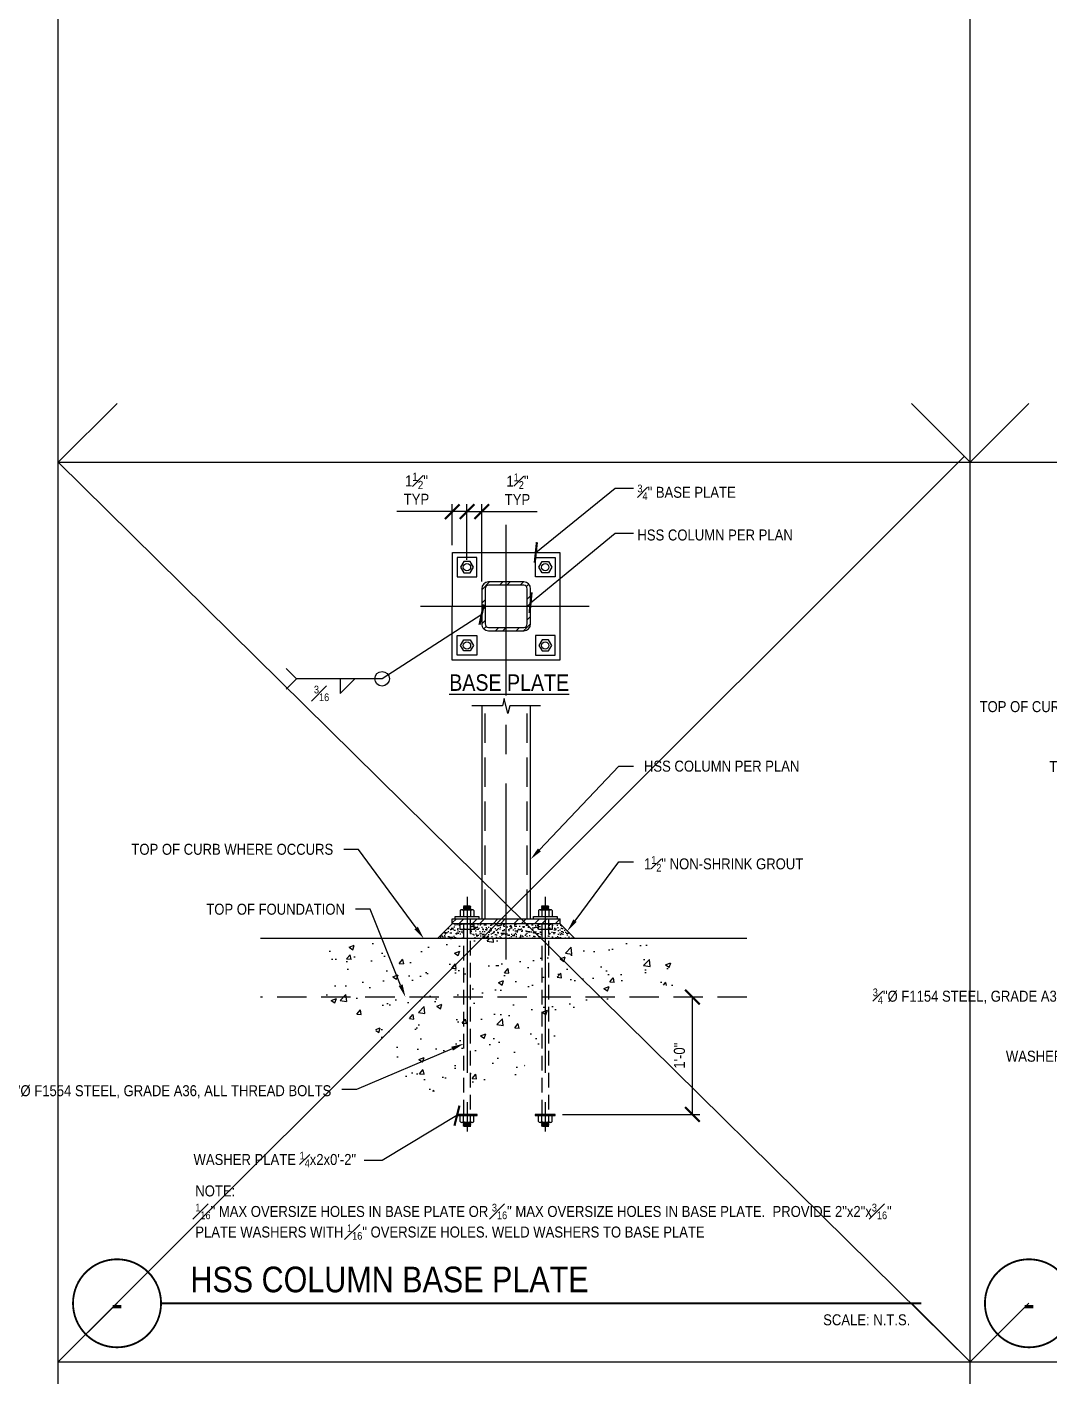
# Model space of a CAD drawing. Header units: inches. Extents: x -16404 to 14624, y -1591 to 16152.
# Drawn here: x -8638.7 to -8534.3, y 8134.6 to 8272.5 of the extents above; entities that cross this region are included whole.
import ezdxf
from ezdxf import colors
from ezdxf.entities.mleader import LeaderData, LeaderLine
from ezdxf.enums import TextEntityAlignment as Align
from ezdxf.math import Vec2, Vec3

# ---------------------------------------------------------------- set-up
doc = ezdxf.new("R2010")
doc.units = ezdxf.units.IN
doc.header["$LTSCALE"] = 24
doc.header["$MEASUREMENT"] = 0
for name, pattern in [('CENTER2', [1.125, 0.75, -0.125, 0.125, -0.125]), ('CENTER4', [0.9975, 0.75, -0.06125, 0.125, -0.06125]), ('DASHED2', [0.375, 0.25, -0.125]), ('HIDDEN2', [0.1875, 0.125, -0.0625]), ('HIDDEN4', [0.09375, 0.0625, -0.03125])]:
    doc.linetypes.add(name, pattern=pattern)
doc.layers.get('0').update_dxf_attribs({"linetype": 'CONTINUOUS'})
doc.layers.get('DefPoints').update_dxf_attribs({"color": 251, "linetype": 'CONTINUOUS'})
doc.layers.add('DESIGNER COMMENTS', color=221, linetype='CONTINUOUS', plot=False)
doc.layers.add('S-ANNO-GRID-NONPLOT', color=251, linetype='CONTINUOUS', plot=False)
for name, color, linetype in [('S-ANNO-DIMS', 2, 'CONTINUOUS'), ('S-ANNO-NOTE', 4, 'CONTINUOUS'), ('S-BOLT', 2, 'CONTINUOUS'), ('S-BREAK', 2, 'CONTINUOUS'), ('S-CONC', 4, 'CONTINUOUS'), ('S-SIMPSON', 2, 'CONTINUOUS'), ('S-STEEL', 4, 'CONTINUOUS')]:
    doc.layers.add(name, color=color, linetype=linetype)
doc.layers.add('S-HATCH1', color=1, linetype='CONTINUOUS', transparency=0.5)
doc.layers.add('S-HATCH2', color=2, linetype='CONTINUOUS', transparency=0.5)
doc.styles.add('Arial', font='arial.ttf', dxfattribs={"width": 0.85})
doc.dimstyles.new('DIM-12$0', dxfattribs={"dimscale": 12, "dimtxt": 0.09375, "dimasz": 0.109375, "dimexe": 0.0625, "dimexo": 0.0625, "dimgap": 0.0625, "dimtad": 1, "dimdec": 4, "dimzin": 11, "dimdsep": 46, "dimlunit": 4, "dimtxsty": 'Arial', "dimblk": 'ARCHTICK', "dimblk1": 'ARCHTICK', "dimblk2": 'ARCHTICK', "dimsah": 1, "dimcen": 0.125, "dimdle": 0.0625, "dimclrd": 256, "dimclre": 256, "dimclrt": 4, "dimadec": 0, "dimazin": 0, "dimtfac": 0.75, "dimtdec": 4, "dimtofl": 0, "dimtmove": 0, "dimatfit": 3, "dimldrblk": 'ARCHTICK', "dimfxl": 1, "dimfrac": 1, "dimtolj": 1, "dimtzin": 11, "dimarcsym": 0})
doc.dimstyles.new('DIM-12$7', dxfattribs={"dimscale": 12, "dimtxt": 0.09375, "dimasz": 0.125, "dimexe": 0.0625, "dimexo": 0.0625, "dimgap": 0.0625, "dimtad": 1, "dimdec": 4, "dimzin": 11, "dimdsep": 46, "dimlunit": 4, "dimtxsty": 'Arial', "dimblk": 'ARCHTICK', "dimcen": 0.125, "dimclrd": 256, "dimclre": 256, "dimclrt": 4, "dimadec": 0, "dimazin": 0, "dimtfac": 0.75, "dimtdec": 4, "dimtofl": 0, "dimtmove": 0, "dimatfit": 3, "dimldrblk": 'ARCHTICK', "dimfxl": 1, "dimfrac": 1, "dimtolj": 1, "dimtzin": 11, "dimarcsym": 0})
pattern_1 = [(45, (0, 0), (-1.060660171779821, 1.060660171779821), []), (45, (0, 0.75), (-1.060660171779821, 1.060660171779821), [])]

# ---------------------------------------------------------------- blocks, each defined once
blk = doc.blocks.new('NUT-SM-THREADS-new')
for p, q in [((-0.9378470937163002, 0.812500000003638), (-0.9378470937163002, 0)), ((-0.9378470937163002, 0), (-0.84375, 0)), ((-0.84375, 0), (0.84375, 0)), ((-0.7029514531413952, 0.937500250969606), (0.7043398280075053, 0.937500250969606)), ((0.3920939212857775, 1.4375), (-0.4996529062827904, 1.4375)), ((-0.4996529062827904, 1.4375), (-0.3913997308100079, 1.375)), ((-0.4996529062827904, 1.3125), (-0.3913997308100079, 1.375)), ((0.5003470937172096, 1.250000000088221), (-0.4996529062827904, 1.3125)), ((-0.4996529062827904, 1.3125), (-0.3913997308100079, 1.25)), ((-0.4996529062827904, 1.1875), (-0.3913997308100079, 1.25)), ((0.5003470937172096, 1.125000000088221), (-0.4996529062827904, 1.1875)), ((-0.4996529062827904, 1.1875), (-0.3913997308100079, 1.125)), ((-0.4996529062827904, 1.0625), (-0.3913997308100079, 1.125)), ((0.5003470937172096, 1.000000000088221), (-0.4996529062827904, 1.0625)), ((-0.4996529062827904, 1.0625), (-0.3913997308100079, 1)), ((-0.4996529062827904, 0.9375), (-0.3913997308100079, 1)), ((-0.46875, 0.812500000003638), (-0.46875, 0)), ((-0.3913997262834528, 1.375), (0.3920939259960505, 1.312499999809916)), ((-0.3913997262834528, 1.25), (0.3920939259960505, 1.187499999809916)), ((-0.3913997262834528, 1.125), (0.3920939259960505, 1.062499999809916)), ((-0.3913997262834528, 1), (0.3920939236040795, 0.9375)), ((0.5003470937172096, 1.375000000088221), (-0.08740507297898148, 1.411734510455062)), ((0.3920939156087115, 1.437499996723091), (0.3920939212857775, 1.4375)), ((0.3920939118252136, 1.437499996723091), (0.500347087297996, 1.374999996723091)), ((0.3920939156087115, 1.312499996723091), (0.500347091081494, 1.374999996723091)), ((0.3920939118252136, 1.312499996723091), (0.500347087297996, 1.249999996723091)), ((0.3920939156087115, 1.187499996723091), (0.500347091081494, 1.249999996723091)), ((0.3920939118252136, 1.187499996723091), (0.500347087297996, 1.124999996723091)), ((0.3920939156087115, 1.062499996723091), (0.500347091081494, 1.124999996723091)), ((0.3920939118243041, 1.062499996723091), (0.500347087297996, 0.9999999967230906)), ((0.3920939212857775, 0.9375), (0.500347091081494, 0.9999999967230906)), ((0.4694441874335098, 0.8125000000009095), (0.4694441874335098, 0)), ((0.84375, 0), (0.9385412811507194, 0)), ((0.9385412811507194, 0.812499999998181), (0.9385412811507194, 0))]:
    blk.add_line(p, q)
for centre, radius, start, end in [((-0.7032985468586048, 0.6549489658573293), 0.2825514983024169, 33.89006155980368, 146.1099384401963), ((0.0003470937172096455, -0.005208333333030168), 0.9427083333333729, 60.158275835308, 119.841724164692), ((0.7039927342921146, 0.6549489658573293), 0.2825514983024366, 33.89006155980368, 146.1099384401963)]:
    blk.add_arc(centre, radius, start, end)
blk = doc.blocks.new('NUT-w-WASHER-sm-new')
blk.add_lwpolyline([(1.364970990248366, 0.1719999999995707), (-1.364970990250185, 0.1719999999995707), (-1.364970990250185, -4.547473508864641e-13), (1.364970990248366, -4.547473508864641e-13)], close=True)
blk.add_blockref('NUT-SM-THREADS-new', (-9.094947017729282e-13, 0.1719999999995707))
blk = doc.blocks.new('_ARCHTICK')
at = {"color": 0, "linetype": 'ByBlock', "const_width": 0.15}
blk.add_lwpolyline([(-0.5, -0.5), (0.5, 0.5)], dxfattribs=at)
blk = doc.blocks.new('*D976')
at = {"layer": 'DefPoints', "color": 0, "transparency": 16777216}
for p in [(-8570.719227823582, 8173.312761072388), (-8570.719227824538, 8173.312761072388), (-8584.736427551648, 8161.312761072388)]:
    blk.add_point(p, dxfattribs=at)
at = {"layer": 'S-ANNO-DIMS', "lineweight": -2, "transparency": 16777216}
for p, q in [((-8570.719227824538, 8161.312761072388), (-8570.719227824538, 8173.312761072388)), ((-8583.986427551648, 8161.312761072388), (-8569.969227824538, 8161.312761072388))]:
    blk.add_line(p, q, dxfattribs=at)
at = {"layer": 'S-ANNO-DIMS', "lineweight": -2, "transparency": 16777216, "xscale": 1.5, "yscale": 1.5, "zscale": 1.5}
for p, rotation in [((-8570.719227824538, 8173.312761072388), 90), ((-8570.719227824538, 8161.312761072388), 270)]:
    blk.add_blockref('_ARCHTICK', p, dxfattribs=dict(at, rotation=rotation))
at = {"layer": 'S-ANNO-DIMS', "color": 4, "transparency": 16777216, "insert": (-8572.043622435722, 8167.312761072389), "char_height": 1.125, "attachment_point": 5, "rotation": 90, "style": 'Arial'}
blk.add_mtext('\\A1;1\'-0"', dxfattribs=at)
blk = doc.blocks.new('*D977')
at = {"layer": 'DefPoints', "color": 0, "transparency": 16777216}
for p in [(-8593.761095598824, 8222.9388089629), (-8595.263019348822, 8218.759513230143), (-8593.761095598824, 8217.259513230143)]:
    blk.add_point(p, dxfattribs=at)
at = {"layer": 'S-ANNO-DIMS', "lineweight": -2, "transparency": 16777216}
for p, q in [((-8595.263019348822, 8219.509513230143), (-8595.263019348822, 8223.6888089629)), ((-8593.761095598824, 8218.009513230143), (-8593.761095598824, 8223.6888089629)), ((-8595.263019348822, 8222.9388089629), (-8600.928256388386, 8222.9388089629)), ((-8593.761095598824, 8222.9388089629), (-8595.263019348822, 8222.9388089629))]:
    blk.add_line(p, q, dxfattribs=at)
at = {"layer": 'S-ANNO-DIMS', "lineweight": -2, "transparency": 16777216, "xscale": 1.5, "yscale": 1.5, "zscale": 1.5, "rotation": 180}
blk.add_blockref('_ARCHTICK', (-8595.263019348822, 8222.9388089629), dxfattribs=at)
at = {"layer": 'S-ANNO-DIMS', "lineweight": -2, "transparency": 16777216, "xscale": 1.5, "yscale": 1.5, "zscale": 1.5}
blk.add_blockref('_ARCHTICK', (-8593.761095598824, 8222.9388089629), dxfattribs=at)
at = {"layer": 'S-ANNO-DIMS', "color": 4, "transparency": 16777216, "insert": (-8598.923912084156, 8225.286012237115), "char_height": 1.125, "attachment_point": 5, "style": 'Arial'}
blk.add_mtext('\\A1;1{\\H0.75x;\\S1#2;}"\\PTYP', dxfattribs=at)
blk = doc.blocks.new('*D978')
at = {"layer": 'DefPoints', "color": 0, "transparency": 16777216}
for p in [(-8593.761095598824, 8222.9388089629), (-8593.761095598824, 8217.259513230143), (-8592.261095598824, 8215.061513230143)]:
    blk.add_point(p, dxfattribs=at)
at = {"layer": 'S-ANNO-DIMS', "lineweight": -2, "transparency": 16777216}
for p, q in [((-8593.761095598824, 8218.009513230143), (-8593.761095598824, 8223.6888089629)), ((-8592.261095598824, 8215.811513230143), (-8592.261095598824, 8223.6888089629)), ((-8593.761095598824, 8222.9388089629), (-8592.261095598824, 8222.9388089629)), ((-8592.261095598824, 8222.9388089629), (-8586.59585855926, 8222.9388089629))]:
    blk.add_line(p, q, dxfattribs=at)
at = {"layer": 'S-ANNO-DIMS', "lineweight": -2, "transparency": 16777216, "xscale": 1.5, "yscale": 1.5, "zscale": 1.5, "rotation": 180}
blk.add_blockref('_ARCHTICK', (-8593.761095598824, 8222.9388089629), dxfattribs=at)
at = {"layer": 'S-ANNO-DIMS', "lineweight": -2, "transparency": 16777216, "xscale": 1.5, "yscale": 1.5, "zscale": 1.5}
blk.add_blockref('_ARCHTICK', (-8592.261095598824, 8222.9388089629), dxfattribs=at)
at = {"layer": 'S-ANNO-DIMS', "color": 4, "transparency": 16777216, "insert": (-8588.60020286349, 8225.229532018833), "char_height": 1.125, "attachment_point": 5, "style": 'Arial'}
blk.add_mtext('\\A1;1{\\H0.7x;\\S1#2;}"\\PTYP', dxfattribs=at)
blk = doc.blocks.new('*U321')
at = {"const_width": 0.1875}
for points in [[(-4.5, 1.2e-15, -1), (4.5, 0, 3.732050807568882)], [(-4.5, 0, 1), (4.5, 0, -3.732050807568882)]]:
    blk.add_lwpolyline(points, format="xyb", dxfattribs=at)
blk.add_lwpolyline([(4.5, 0), (82.20909887525063, 0)], dxfattribs=at)
blk.add_circle((0, 0), 4.5)
at = {"style": 'Arial', "width": 0.85}
for tag, p in [('DWG_TITLE_1', (7.5, 6.1875)), ('DWG_TITLE_2', (7.5, 2.4375))]:
    blk.add_attdef(tag, text='', height=2.625, dxfattribs=at).set_placement(p, align=Align.MIDDLE_LEFT)
blk.add_attdef('#', text='', height=3, dxfattribs=at).set_placement((0, 0), align=Align.MIDDLE_CENTER)
blk.add_attdef('SCALE', text='', height=1.125, dxfattribs=at).set_placement((81.08409887525063, -1.125), align=Align.TOP_RIGHT)
blk = doc.blocks.new('Se_24x36_DETAILS_GRID')
for p, q in [((0, 23.00000000000006), (7.767424906270946, 23.00000000000005)), ((0, 15.33333333333338), (0, 23.00000000000006)), ((7.767424906270946, 23.00000000000006), (15.53484981254189, 23.00000000000005)), ((7.76742490627095, 15.33333333333339), (7.76742490627095, 23.00000000000007)), ((-3.5066282411666e-15, 7.66666666666671), (-3.5066282411666e-15, 15.33333333333338)), ((7.767424906270946, 7.66666666666672), (7.767424906270946, 15.33333333333339)), ((5.68e-14, 7.666666666666777), (0.5000000000221121, 8.166666666688936)), ((7.767424906271003, 7.666666666666777), (8.267424906293057, 8.166666666688942)), ((3.552713678800501e-15, 7.666666666666725), (7.767424906270949, 7.666666666666721)), ((-3.5066282411666e-15, 3.730349362740526e-14), (-3.5066282411666e-15, 7.66666666666671)), ((7.76742490627095, 7.666666666666725), (15.5348498125419, 7.666666666666721)), ((7.767424906270946, 4.707345624410664e-14), (7.767424906270946, 7.66666666666672)), ((5.68e-14, 5.68e-14), (0.5000000000221121, 0.500000000022217)), ((7.767424906271003, 5.87e-14), (8.267424906293057, 0.5000000000222189)), ((3.552713678800501e-15, 6.039613253960852e-14), (7.767424906270949, 5.684341886080801e-14)), ((7.76742490627095, 6.039613253960852e-14), (15.5348498125419, 5.684341886080801e-14))]:
    blk.add_line(p, q)
at = {"linetype": 'DASHED2', "ltscale": 0.5}
for p, q in [((7.767424906270946, 7.66666666666672), (7.267424906248898, 8.166666666688881)), ((7.767424906270946, 5.599999999999999e-14), (7.267424906248898, 0.5000000000222162))]:
    blk.add_line(p, q, dxfattribs=at)
blk = doc.blocks.new('*U335')
at = {"const_width": 0.1875}
for points in [[(-4.5, 1.2e-15, -1), (4.5, 0, 3.732050807568882)], [(-4.5, 0, 1), (4.5, 0, -3.732050807568882)]]:
    blk.add_lwpolyline(points, format="xyb", dxfattribs=at)
blk.add_lwpolyline([(4.5, 0), (81.20909887472403, 0)], dxfattribs=at)
blk.add_circle((0, 0), 4.5)
at = {"style": 'Arial', "width": 0.85}
for tag, p in [('DWG_TITLE_1', (7.5, 6.1875)), ('DWG_TITLE_2', (7.5, 2.4375))]:
    blk.add_attdef(tag, text='', height=2.625, dxfattribs=at).set_placement(p, align=Align.MIDDLE_LEFT)
blk.add_attdef('#', text='', height=3, dxfattribs=at).set_placement((0, 0), align=Align.MIDDLE_CENTER)
blk.add_attdef('SCALE', text='', height=1.125, dxfattribs=at).set_placement((80.08409887472403, -1.125), align=Align.TOP_RIGHT)

msp = doc.modelspace()

# ---------------------------------------------------------------- hatches: boundary and pattern name
at = {"layer": 'S-HATCH1'}
h = msp.add_hatch(dxfattribs=at)
h.set_pattern_fill('STEEL', color=256, scale=12, style=0)
h.set_pattern_definition(pattern_1)
edge = h.paths.add_edge_path()
edge.add_line((-8591.56309559882, 8210.759513230143), (-8587.95909559882, 8210.759513230143))
edge.add_arc((-8587.95909559882, 8211.457513230143), 0.6980000000003201, 270, 360)
edge.add_line((-8587.26109559882, 8211.457513230143), (-8587.26109559882, 8215.061513230143))
edge.add_arc((-8587.95909559882, 8215.061513230143), 0.6980000000003201, 0, 90)
edge.add_line((-8587.95909559882, 8215.759513230143), (-8591.56309559882, 8215.759513230143))
edge.add_arc((-8591.56309559882, 8215.061513230143), 0.6980000000003201, 90, 180)
edge.add_line((-8592.26109559882, 8215.061513230143), (-8592.26109559882, 8211.457513230143))
edge.add_arc((-8591.56309559882, 8211.457513230143), 0.6980000000003201, 180, 270)
edge = h.paths.add_edge_path(flags=16)
edge.add_line((-8591.56309559882, 8211.108513230145), (-8587.95909559882, 8211.108513230145))
edge.add_arc((-8587.95909559882, 8211.457513230143), 0.3490000000001601, 270, 360)
edge.add_line((-8587.610095598819, 8211.457513230143), (-8587.610095598819, 8215.061513230143))
edge.add_arc((-8587.95909559882, 8215.061513230143), 0.3490000000001601, 0, 90)
edge.add_line((-8587.95909559882, 8215.410513230141), (-8591.56309559882, 8215.410513230141))
edge.add_arc((-8591.56309559882, 8215.061513230143), 0.3490000000001601, 90, 180)
edge.add_line((-8591.912095598822, 8215.061513230143), (-8591.912095598822, 8211.457513230143))
edge.add_arc((-8591.56309559882, 8211.457513230143), 0.3490000000001601, 180, 270)
h = msp.add_hatch(dxfattribs=at)
h.set_pattern_fill('STEEL', color=256, scale=12, style=0)
h.set_pattern_definition(pattern_1)
h.paths.add_polyline_path([(-8584.25246079433, 8181.312761072428), (-8585.38515579433, 8181.312761072428), (-8585.38515579433, 8180.812761072402), (-8584.25246079433, 8180.812761072402)])
h.paths.add_polyline_path([(-8585.38515579433, 8181.312761072428), (-8586.13515579433, 8181.312761072428), (-8586.13515579433, 8180.812761072402), (-8585.38515579433, 8180.812761072402)])
h.paths.add_polyline_path([(-8586.13515579433, 8181.312761072428), (-8589.760056949115, 8181.312761072428), (-8589.760056949115, 8180.812761072406), (-8586.13515579433, 8180.812761072402)])
h.paths.add_polyline_path([(-8589.760056949115, 8181.312761072428), (-8593.385155794444, 8181.312761072428), (-8593.385155794447, 8180.812761072406), (-8589.760056949115, 8180.812761072406)])
h.paths.add_polyline_path([(-8593.385155794444, 8181.312761072428), (-8594.135155794444, 8181.312761072428), (-8594.135155794447, 8180.812761072406), (-8593.385155794444, 8180.812761072406)])
h.paths.add_polyline_path([(-8594.135155794447, 8181.312761072428), (-8595.267850794444, 8181.312761072428), (-8595.267850794447, 8180.812761072406), (-8594.135155794447, 8180.812761072406)])
at = {"layer": 'S-HATCH2'}
h = msp.add_hatch(dxfattribs=at)
h.set_pattern_fill('AR-SAND', color=256, scale=0.28125, angle=30, style=0)
h.set_pattern_definition([(67.5, (-12408.48277175398, 3585.36747840277), (-0.2863028623778973, 0.4604573400542636), [0, -0.4275, 0, -0.478125, 0, -0.45703125]), (37.49999999999999, (-12408.48277175398, 3585.36747840277), (0.03419959307988008, 0.9362639639005634), [0, -0.230625, 0, -0.3853125000000001, 0, -0.14765625]), (357.5000000000001, (-12408.7823624171, 3585.194509652769), (0.7577146227647474, 0.439304572968788), [0, -0.140625, 0, -0.50625, 0, -0.6609375000000001]), (347.5, (-12408.7823624171, 3585.194509652769), (0.6087780630238331, 0.6365116793812684), [0, -0.0703125, 0, -0.331875, 0, -0.3796875])])
h.paths.add_polyline_path([(-8594.075550129772, 8180.812761072406), (-8595.267850794426, 8180.812761072406), (-8596.767850794447, 8179.312761072384), (-8594.075550129772, 8179.312761072384)])
h.paths.add_polyline_path([(-8589.760056949115, 8180.812761072406), (-8593.444761459119, 8180.812761072406), (-8593.444761459119, 8179.312761072384), (-8589.760056949115, 8179.312761072384)])
h.paths.add_polyline_path([(-8586.075550129659, 8180.812761072406), (-8589.760056949115, 8180.812761072406), (-8589.760056949115, 8179.312761072384), (-8586.075550129659, 8179.312761072384)])
h.paths.add_polyline_path([(-8584.252460794349, 8180.812761072402), (-8585.444761459006, 8180.812761072402), (-8585.444761459006, 8179.312761072384), (-8582.75246079433, 8179.312761072384)])
h = msp.add_hatch(dxfattribs=at)
h.set_pattern_fill('AR-CONC', color=256, scale=0.75, style=0)
h.set_pattern_definition([(49.99999999999999, (-21645.19098275399, 5527.063609495564), (5.379451369505651, -0.4706410123694633), [0.5625, -6.1875]), (355, (-21645.19098275399, 5527.063609495564), (-1.0406350020975, 5.641441002750089), [0.45, -4.949999999999999]), (100.4514, (-21644.74269515399, 5527.024389445565), (4.338820362855162, 5.170796565457152), [0.4780514249999933, -5.25856583999989]), (46.18420000000002, (-21645.19098275399, 5528.563609495564), (8.004307864692333, -1.241392607467636), [0.8437499999999932, -9.281249999999892]), (96.63559999999998, (-21644.52395716649, 5528.460159693064), (7.009970291615275, 7.305884031753314), [0.7170771599999919, -7.887847499999935]), (351.1842, (-21645.19098275399, 5528.563609495564), (7.009964588502203, 7.305889506939934), [0.675, -7.425000000000001]), (21, (-21644.44098275399, 5528.188609495564), (4.476802890888463, -3.019641679990041), [0.5625, -6.1875]), (326.0000000000001, (-21644.44098275399, 5528.188609495564), (1.824864989411863, 5.438625337851398), [0.45, -4.949999999999999]), (71.4514, (-21644.06791600649, 5527.936972450565), (6.301669714361175, 2.418978725324643), [0.4780514250000001, -5.258565839999999]), (37.50000000000001, (-21645.19098275399, 5527.063609495564), (0.09119891487968002, 2.496703903734836), [0, -4.89, 0, -5.025, 0, -4.96875]), (7.499999999999999, (-21645.19098275399, 5527.063609495564), (1.973021530816115, 2.958087839117702), [0, -2.865, 0, -4.7775, 0, -1.89375]), (327.5, (-21646.86348275399, 5527.063609495564), (4.003668271293068, -0.1691615380078485), [0, -1.875, 0, -5.85, 0, -7.762499999999999]), (317.5, (-21647.61348275399, 5527.063609495564), (4.373896270067897, 0.7507873674923823), [0, -2.4375, 0, -3.885, 0, -5.512499999999999])])
h.paths.add_polyline_path([(-8583.592556241234, 8170.668020151958), (-8582.034884284345, 8170.668020151958), (-8581.745581133837, 8172.936626224671), (-8578.558403774012, 8173.189799858805), (-8577.490264645054, 8174.94685108138), (-8576.088334056094, 8173.8570417555), (-8574.041096986559, 8174.590999653841), (-8571.767554054415, 8174.221081899768), (-8571.767554054419, 8179.312761072384), (-8608.739245624132, 8179.312761072384), (-8608.739245624132, 8173.727443339509), (-8607.160157485436, 8172.568934917605), (-8605.335426532776, 8172.035141400249), (-8605.090643976466, 8170.300328844891), (-8603.065651061683, 8170.100164463905), (-8603.06565106168, 8168.609993623964), (-8600.927468006776, 8167.554262844826), (-8600.927468006776, 8165.08549239113), (-8598.590927786729, 8165.08549239113), (-8598.21261573254, 8163.66205392888), (-8596.677187930389, 8163.66205392888), (-8594.607674421415, 8164.418250494438), (-8592.093116394008, 8163.684292596097), (-8590.579932746601, 8165.463598861928), (-8588.109863028687, 8165.01876001344), (-8587.509044857612, 8168.021323984491), (-8584.037633044376, 8167.687711224165)])

# ---------------------------------------------------------------- linework, layer by layer
at = {"layer": 'DESIGNER COMMENTS'}
for points in [[(-8635.531402634188, 8135.999999999997), (-8542.926853196548, 8228.604549437609)], [(-8635.531402634188, 8227.999999999998), (-8542.322303758936, 8135.999999999997)]]:
    msp.add_lwpolyline(points, dxfattribs=at)
at = {"layer": 'S-ANNO-DIMS', "color": 1, "linetype": 'CENTER2'}
msp.add_line((-8589.760056949115, 8177.145122828655), (-8589.760056949115, 8221.600600739024), dxfattribs=at)
at = {"layer": 'S-ANNO-DIMS'}
for p, q in [((-8595.267850794447, 8180.812761072384), (-8596.767850794447, 8179.312761072384)), ((-8584.25246079433, 8180.812761072384), (-8582.75246079433, 8179.312761072384))]:
    msp.add_line(p, q, dxfattribs=at)
for points in [[(-8594.463801435022, 8180.812761072405), (-8593.056510153872, 8180.812761072405), (-8593.056510153872, 8180.203386072405), (-8594.463801435022, 8180.203386072405)], [(-8586.463801434906, 8180.812761072403), (-8585.056510153756, 8180.812761072403), (-8585.056510153756, 8180.203386072403), (-8586.463801434906, 8180.203386072403)]]:
    msp.add_lwpolyline(points, close=True, dxfattribs=at)
at = {"layer": 'S-ANNO-NOTE', "color": 1, "linetype": 'CENTER4'}
msp.add_line((-8598.511095598824, 8213.259513230143), (-8581.273066624908, 8213.259513230143), dxfattribs=at)
at = {"layer": 'S-ANNO-NOTE', "color": 2, "linetype": 'CENTER2'}
for p, q in [((-8593.760155794447, 8183.569469932989), (-8593.760155794447, 8159.005366947227)), ((-8585.76015579433, 8183.569469932989), (-8585.76015579433, 8159.005366947227))]:
    msp.add_line(p, q, dxfattribs=at)
at = {"layer": 'S-ANNO-NOTE'}
for points in [[(-8612.239721986774, 8204.79108590907), (-8611.179061815, 8205.85174608085), (-8612.239721986774, 8206.912406252632)], [(-8606.724777394124, 8205.85174608085), (-8606.724777394124, 8204.35174608085), (-8605.224777394124, 8205.85174608085)]]:
    msp.add_lwpolyline(points, dxfattribs=at)
msp.add_circle((-8602.433740897028, 8205.85174608085), 0.75, dxfattribs=at)
at = {"layer": 'S-BOLT'}
for points in [[(-8594.960155794444, 8181.312761072428), (-8594.960155794444, 8181.534211154818), (-8592.56015579445, 8181.534211154818), (-8592.56015579445, 8181.312761072428)], [(-8586.960155794328, 8181.312761072428), (-8586.960155794328, 8181.534211154818), (-8584.560155794334, 8181.534211154818), (-8584.560155794334, 8181.312761072428)]]:
    msp.add_lwpolyline(points, dxfattribs=at)
at = {"layer": 'S-BOLT', "linetype": 'HIDDEN4'}
for points in [[(-8594.075550129772, 8161.312761072384), (-8594.075550129772, 8181.312761072428), (-8593.444761459119, 8181.312761072428), (-8593.444761459119, 8161.312761072384)], [(-8586.075550129659, 8161.312761072384), (-8586.075550129659, 8181.312761072428), (-8585.444761459006, 8181.312761072428), (-8585.444761459006, 8161.312761072384)]]:
    msp.add_lwpolyline(points, dxfattribs=at)
at = {"layer": 'S-BREAK'}
msp.add_lwpolyline([(-8586.26005694917, 8203.07295527195), (-8589.381479758711, 8203.07296945094), (-8589.57076654106, 8202.29461825799), (-8589.949340105759, 8203.851320643884), (-8590.138626888107, 8203.07296945094), (-8593.260056949177, 8203.072983629958)], dxfattribs=at)
at = {"layer": 'S-CONC'}
msp.add_line((-8565.15350690945, 8179.312761072384), (-8614.873431998665, 8179.312761072384), dxfattribs=at)
at = {"layer": 'S-CONC', "color": 2, "linetype": 'HIDDEN2'}
msp.add_line((-8565.15350690945, 8173.312761072384), (-8614.873431998665, 8173.312761072384), dxfattribs=at)
at = {"layer": 'S-SIMPSON'}
for points in [[(-8594.761095598824, 8216.259513230143), (-8592.761095598824, 8216.259513230143), (-8592.761095598824, 8218.259513230143), (-8594.761095598824, 8218.259513230143)], [(-8594.089220598824, 8217.827842401377), (-8594.417345598824, 8217.259513230143), (-8594.089220598824, 8216.69118405891), (-8593.432970598824, 8216.69118405891), (-8593.104845598824, 8217.259513230143), (-8593.432970598824, 8217.827842401377)], [(-8584.759018299406, 8216.259513230143), (-8586.759018299406, 8216.259513230143), (-8586.759018299406, 8218.259513230143), (-8584.759018299406, 8218.259513230143)], [(-8585.430893299406, 8217.827842401377), (-8585.102768299406, 8217.259513230143), (-8585.430893299406, 8216.69118405891), (-8586.087143299406, 8216.69118405891), (-8586.415268299406, 8217.259513230143), (-8586.087143299406, 8217.827842401377)], [(-8594.761095598824, 8210.259513230143), (-8592.761095598824, 8210.259513230143), (-8592.761095598824, 8208.259513230143), (-8594.761095598824, 8208.259513230143)], [(-8594.089220598824, 8208.69118405891), (-8594.417345598824, 8209.259513230143), (-8594.089220598824, 8209.827842401377), (-8593.432970598824, 8209.827842401377), (-8593.104845598824, 8209.259513230143), (-8593.432970598824, 8208.69118405891)], [(-8584.759018299406, 8210.259513230143), (-8586.759018299406, 8210.259513230143), (-8586.759018299406, 8208.259513230143), (-8584.759018299406, 8208.259513230143)], [(-8585.430893299406, 8208.69118405891), (-8585.102768299406, 8209.259513230143), (-8585.430893299406, 8209.827842401377), (-8586.087143299406, 8209.827842401377), (-8586.415268299406, 8209.259513230143), (-8586.087143299406, 8208.69118405891)]]:
    msp.add_lwpolyline(points, close=True, dxfattribs=at)
for centre in [(-8593.761095598824, 8217.259513230143), (-8585.759018299406, 8217.259513230143), (-8593.761095598824, 8209.259513230143), (-8585.759018299406, 8209.259513230143)]:
    msp.add_circle(centre, 0.375, dxfattribs=at)
at = {"layer": 'S-STEEL'}
for p, q in [((-8592.260056949232, 8203.07296945094), (-8592.260155794447, 8181.312761072428)), ((-8587.26015579433, 8181.312761072428), (-8587.260056949115, 8203.072969450935)), ((-8595.267850794447, 8181.312761072428), (-8584.25246079433, 8181.312761072428)), ((-8595.267850794447, 8180.812761072406), (-8595.267850794447, 8181.312761072428)), ((-8584.25246079433, 8180.812761072402), (-8595.267850794447, 8180.812761072406)), ((-8584.25246079433, 8180.812761072406), (-8584.25246079433, 8181.312761072428))]:
    msp.add_line(p, q, dxfattribs=at)
at = {"layer": 'S-STEEL', "color": 2, "linetype": 'HIDDEN2'}
for p, q in [((-8591.911155794372, 8181.312760327595), (-8591.911056949157, 8203.072968706103)), ((-8587.609155794282, 8181.312778819078), (-8587.609056949073, 8203.07298719759))]:
    msp.add_line(p, q, dxfattribs=at)
at = {"layer": 'S-STEEL'}
msp.add_lwpolyline([(-8595.259171848822, 8218.759513230143), (-8584.257094549408, 8218.759513230143), (-8584.260942049408, 8207.759513230143), (-8595.263019348822, 8207.759513230143)], close=True, dxfattribs=at)
for points in [[(-8591.56309559882, 8210.759513230143), (-8587.95909559882, 8210.759513230143, 0.414213562373095), (-8587.261095598824, 8211.457513230143), (-8587.261095598824, 8215.061513230143, 0.414213562373095), (-8587.95909559882, 8215.759513230143), (-8591.56309559882, 8215.759513230143, 0.414213562373095), (-8592.261095598824, 8215.061513230143), (-8592.261095598824, 8211.457513230143, 0.414213562373095)], [(-8591.56309559882, 8211.108513230145), (-8587.95909559882, 8211.108513230145, 0.414213562373095), (-8587.610095598822, 8211.457513230143), (-8587.610095598822, 8215.061513230143, 0.414213562373095), (-8587.95909559882, 8215.410513230141), (-8591.56309559882, 8215.410513230141, 0.414213562373095), (-8591.912095598822, 8215.061513230143), (-8591.912095598822, 8211.457513230143, 0.414213562373095)]]:
    msp.add_lwpolyline(points, format="xyb", close=True, dxfattribs=at)

# ---------------------------------------------------------------- block references
at = {"layer": 'S-ANNO-GRID-NONPLOT', "xscale": 12, "yscale": 12, "zscale": 12}
for p in [(-8635.531402634188, 8135.999999999996), (-8635.531402634188, 7859.999999999996)]:
    msp.add_blockref('Se_24x36_DETAILS_GRID', p, dxfattribs=at)
at = {"layer": 'S-ANNO-NOTE'}
for name, p, values in [('*U321', (-8629.531402633922, 8142.000000000264), {'#': '-', 'DWG_TITLE_2': 'HSS COLUMN BASE PLATE ', 'SCALE': 'SCALE: N.T.S.'}), ('*U335', (-8536.322303758672, 8142.000000000264), {'#': '-', 'DWG_TITLE_2': 'STEEL COLUMN BASE PLATE CONNECTION', 'SCALE': 'SCALE: N.T.S.'})]:
    msp.add_blockref(name, p, dxfattribs=at).add_auto_attribs(values)
at = {"layer": 'S-BOLT', "xscale": 0.75, "yscale": 0.75, "zscale": 0.75}
for p in [(-8593.760155794447, 8181.534211154818), (-8585.76015579433, 8181.534211154818)]:
    msp.add_blockref('NUT-SM-THREADS-new', p, dxfattribs=at)
at = {"layer": 'S-BOLT', "xscale": 0.75, "yscale": 0.75, "zscale": 0.75, "rotation": 180}
for p in [(-8593.760155794447, 8161.312761072384), (-8585.76015579433, 8161.312761072384)]:
    msp.add_blockref('NUT-w-WASHER-sm-new', p, dxfattribs=at)

# ---------------------------------------------------------------- texts
at = {"layer": 'S-ANNO-NOTE', "color": 4, "char_height": 1.125, "style": 'Arial'}
for s, insert, width, attachment_point in [('\\A1;{\\H0.7x;\\S3#4;}" BASE PLATE', (-8576.34311295464, 8225.702926190846), 22.50393974604049, 1), ('HSS COLUMN PER PLAN', (-8576.34311295464, 8221.114235249417), 22.50393974604049, 1), ('\\A1;{\\H0.7x;\\S3#16;}', (-8609.405530126689, 8205.142249304565), 2.090328684398628, 1), ('\\A1;WASHER PLATE {\\H0.7x;\\S1#4;}x2x0\'-2"', (-8605.094878788444, 8157.491869927553), 22.50393974604049, 3)]:
    msp.add_mtext(s, dxfattribs=dict(at, insert=insert, width=width, attachment_point=attachment_point))
at = {"layer": 'S-ANNO-NOTE', "color": 6, "insert": (-8589.44913374338, 8205.44909794761), "char_height": 1.6875, "width": 33.3125, "attachment_point": 5, "style": 'Arial'}
msp.add_mtext('\\A1;{\\LBASE PLATE}', dxfattribs=at)
at = {"layer": 'S-ANNO-NOTE', "insert": (-8621.531358515029, 8148.500005838376), "char_height": 1.125, "width": 74.52810698856558, "attachment_point": 7, "style": 'Arial'}
msp.add_mtext('\\A1;NOTE:\\P{\\H0.7x;\\S1#16;}" MAX OVERSIZE HOLES IN BASE PLATE OR {\\H0.7x;\\S3#16;\\H1.4286x;" MAX OVERSIZE HOLES IN BASE PLATE.  PROVIDE 2"x2"x\\H0.7x;\\S3#16;\\H1.4286x;" PLATE WASHERS WITH \\H0.7x;\\S1#16;\\H1.4286x;" OVERSIZE HOLES. WELD WASHERS TO BASE PLATE }', dxfattribs=at)

# ---------------------------------------------------------------- dimensions: what is measured, and where the dimension line sits
at = {"layer": 'S-ANNO-DIMS'}
dim = msp.add_linear_dim(base=(-8593.761095598824, 8222.9388089629), p1=(-8595.263019348822, 8218.759513230143), p2=(-8593.761095598824, 8217.259513230143), text='<>\\PTYP', dimstyle='DIM-12$0', override={"dimasz": 0.125, "dimsah": 0, "dimdle": 0}, dxfattribs=at)
dim.commit()
dim.dimension.update_dxf_attribs({"geometry": '*D977', "text_midpoint": (-8598.923912084156, 8222.9388089629), "dimtype": 160})
dim = msp.add_linear_dim(base=(-8593.761095598824, 8222.9388089629), p1=(-8592.261095598824, 8215.061513230143), p2=(-8593.761095598824, 8217.259513230143), angle=180, text='1{\\H0.7x;\\S1#2;}"\\PTYP', dimstyle='DIM-12$0', override={"dimasz": 0.125, "dimsah": 0, "dimdle": 0}, dxfattribs=at)
dim.commit()
dim.dimension.update_dxf_attribs({"geometry": '*D978', "text_midpoint": (-8588.60020286349, 8222.9388089629), "dimtype": 160})
dim = msp.add_linear_dim(base=(-8570.719227824538, 8173.312761072388), p1=(-8584.736427551645, 8161.312761072384), p2=(-8570.719227823578, 8173.312761072384), angle=90, dimstyle='DIM-12$0', override={"dimasz": 0.125, "dimsah": 0, "dimdle": 0}, dxfattribs=at)
dim.commit()
dim.dimension.update_dxf_attribs({"geometry": '*D976', "text_midpoint": (-8572.043622435722, 8167.312761072389)})

# ---------------------------------------------------------------- leaders
for points in [[(-8586.726246184408, 8218.759513230143), (-8578.619177437187, 8225.327926190846), (-8576.754586301515, 8225.327926190846)], [(-8587.261095598824, 8213.62854032599), (-8578.619177437187, 8220.739235249417), (-8576.754586301515, 8220.739235249417)], [(-8592.261095598824, 8212.412134491111), (-8602.433740897028, 8205.85174608085), (-8611.179061815, 8205.85174608085)], [(-8594.783884037133, 8161.183761072383), (-8602.433740897028, 8156.591541438886), (-8604.278293377745, 8156.591541438886)]]:
    msp.add_leader(points, dimstyle='DIM-12$7', dxfattribs=at)
at = {"layer": 'S-ANNO-NOTE'}
ml = msp.add_multileader_mtext('Standard', dxfattribs=at)
ml.set_content('\\A1;TOP OF CURB WHERE OCCURS', color=4, style='Arial')
ml.set_leader_properties(color=2)
ml.build(insert=Vec2(0, 0))
ml.multileader.update_dxf_attribs({"dogleg_length": 0.1250000000000006, "arrow_head_size": 1.3125, "scale": 12})
ctx = ml.context
ctx.base_point, ctx.scale, ctx.char_height, ctx.arrow_head_size, ctx.landing_gap_size, ctx.plane_origin, ctx.plane_x_axis, ctx.plane_y_axis = Vec3(-8534.665485581852, 8202.995024406413), 12, 1.125, 1.3125, 1.08, Vec3(-8483.11694282225, 8495.50034342432), Vec3(1, 4.166494412546394e-17), Vec3(-4.166494412546394e-17, 1)
ctx.text_align_type = 2
notes = []
notes.append((ctx, [(0, (1, 1, 0), (-8516.636296461798, 8202.995024406413), (-1, -4.166494412479058e-17, 2.870910228785456e-42), 1.500000000000007, [(0, [(-8510.558116508262, 8193.899014931301)], 0, [])])]))
ctx.mtext.insert, ctx.mtext.text_direction, ctx.mtext.rotation, ctx.mtext.width, ctx.mtext.alignment, ctx.mtext.flow_direction = Vec3(-8520.739071627457, 8203.56711683479), Vec3(1, 4.166494412546394e-17), 4.166494412546394e-17, 17.95802446458038, 3, 5
ml = msp.add_multileader_mtext('Standard', dxfattribs=at)
ml.set_content('\\A1;TOP OF FOUNDATION', color=4, style='Arial')
ml.set_leader_properties(color=2)
ml.build(insert=Vec2(0, 0))
ml.multileader.update_dxf_attribs({"dogleg_length": 0.1250000000000006, "arrow_head_size": 1.3125, "scale": 12})
ctx = ml.context
ctx.base_point, ctx.scale, ctx.char_height, ctx.arrow_head_size, ctx.landing_gap_size, ctx.plane_origin, ctx.plane_x_axis, ctx.plane_y_axis = Vec3(-8534.33021102524, 8196.867804479381), 12, 1.125, 1.3125, 1.08, Vec3(-8483.116942822253, 8489.37312349729), Vec3(1, 4.166494412546394e-17), Vec3(-4.166494412546394e-17, 1)
ctx.text_align_type = 2
notes.append((ctx, [(0, (1, 1, 0), (-8516.636296461802, 8196.867804479381), (-1, -4.166494412479058e-17, 2.870910228785456e-42), 1.500000000000007, [(0, [(-8511.544975633195, 8187.899014931301)], 0, [])])]))
ctx.mtext.insert, ctx.mtext.text_direction, ctx.mtext.rotation, ctx.mtext.width, ctx.mtext.alignment, ctx.mtext.flow_direction = Vec3(-8520.072560469791, 8197.439896907756), Vec3(1, 4.166494412546394e-17), 4.166494412546394e-17, 24.22904452186776, 3, 5
ml = msp.add_multileader_mtext('Standard', dxfattribs=at)
ml.set_content('HSS COLUMN PER PLAN', color=4, style='Arial')
ml.set_leader_properties(color=2)
ml.build(insert=Vec2(0, 0))
ml.multileader.update_dxf_attribs({"dogleg_length": 0.36, "arrow_head_size": 1.3125, "scale": 12})
ctx = ml.context
ctx.base_point, ctx.scale, ctx.char_height, ctx.arrow_head_size, ctx.landing_gap_size, ctx.plane_origin = Vec3(-8576.754586301511, 8196.908286470109), 12, 1.125, 1.3125, 1.08, Vec3(-8610.306570869685, 8489.413605488016)
notes.append((ctx, [(0, (1, 1, 0), (-8578.254586301511, 8196.908286470109), (1, 0), 1.500000000000008, [(0, [(-8587.260128128106, 8187.403321479707)], 0, [])])]))
ctx.mtext.insert, ctx.mtext.width, ctx.mtext.flow_direction = Vec3(-8575.67458630151, 8197.480378898486), 23.78576968235575, 5
ml = msp.add_multileader_mtext('Standard', dxfattribs=at)
ml.set_content('\\A1;TOP OF CURB WHERE OCCURS', color=4, style='Arial')
ml.set_leader_properties(color=2)
ml.build(insert=Vec2(0, 0))
ml.multileader.update_dxf_attribs({"dogleg_length": 0.36, "arrow_head_size": 1.3125, "scale": 12})
ctx = ml.context
ctx.base_point, ctx.scale, ctx.char_height, ctx.arrow_head_size, ctx.landing_gap_size, ctx.plane_origin = Vec3(-8629.044046318413, 8188.408770547498), 12, 1.125, 1.3125, 1.08, Vec3(-8570.746347464523, 8480.914089565404)
ctx.text_align_type = 2
notes.append((ctx, [(0, (1, 1, 0), (-8604.852719578987, 8188.408770547498), (-1, 0), 1.500000000000008, [(0, [(-8598.187521150536, 8179.312761072384)], 0, [])])]))
ctx.mtext.insert, ctx.mtext.width, ctx.mtext.alignment, ctx.mtext.flow_direction = Vec3(-8607.432719578985, 8188.980862975874), 24.22904452186776, 3, 5
ml = msp.add_multileader_mtext('Standard', dxfattribs=at)
ml.set_content('\\A1;1{\\H0.7x;\\S1#2;\\H1.4286x;" NON-SHRINK GROUT}', color=4, style='Arial')
ml.set_leader_properties(color=2)
ml.build(insert=Vec2(0, 0))
ml.multileader.update_dxf_attribs({"dogleg_length": 0.36, "arrow_head_size": 1.3125, "scale": 12})
ctx = ml.context
ctx.base_point, ctx.scale, ctx.char_height, ctx.arrow_head_size, ctx.landing_gap_size, ctx.plane_origin = Vec3(-8576.754586301511, 8187.143197290794), 12, 1.125, 1.3125, 1.08, Vec3(-8610.306570869685, 8479.6485163087)
notes.append((ctx, [(0, (1, 1, 0), (-8578.254586301511, 8187.143197290794), (1, 0), 1.500000000000008, [(0, [(-8583.502460794327, 8180.062761072384)], 0, [])])]))
ctx.mtext.insert, ctx.mtext.width, ctx.mtext.flow_direction = Vec3(-8575.67458630151, 8187.715289911019), 24.22904452186776, 5
ml = msp.add_multileader_mtext('Standard', dxfattribs=at)
ml.set_content('\\A1;(3) #3 TIES', color=4, style='Arial')
ml.set_leader_properties(color=2)
ml.build(insert=Vec2(0, 0))
ml.multileader.update_dxf_attribs({"dogleg_length": 0.1250000000000006, "arrow_head_size": 1.3125, "scale": 12})
ctx = ml.context
ctx.base_point, ctx.scale, ctx.char_height, ctx.arrow_head_size, ctx.landing_gap_size, ctx.plane_origin, ctx.plane_x_axis, ctx.plane_y_axis = Vec3(-8526.97569618895, 8178.285351590845), 12, 1.125, 1.3125, 1.08, Vec3(-8467.899674637734, 8476.583236564942), Vec3(1, 4.166494412546394e-17), Vec3(-4.166494412546394e-17, 1)
ctx.text_align_type = 2
notes.append((ctx, [(0, (1, 1, 0), (-8516.636296461802, 8178.285351590845), (-1, -4.166494412479058e-17, 2.870910228785456e-42), 1.500000000000007, [(0, [(-8501.687438401026, 8186.399014931303)], 0, [])])]))
ctx.mtext.insert, ctx.mtext.text_direction, ctx.mtext.rotation, ctx.mtext.width, ctx.mtext.alignment, ctx.mtext.flow_direction = Vec3(-8521.052075306081, 8179.013225056056), Vec3(1, 4.166494412546394e-17), 4.166494412546394e-17, 21.76196962996755, 3, 5
ml = msp.add_multileader_mtext('Standard', dxfattribs=at)
ml.set_content('\\A1;TOP OF FOUNDATION', color=4, style='Arial')
ml.set_leader_properties(color=2)
ml.build(insert=Vec2(0, 0))
ml.multileader.update_dxf_attribs({"dogleg_length": 0.36, "arrow_head_size": 1.3125, "scale": 12})
ctx = ml.context
ctx.base_point, ctx.scale, ctx.char_height, ctx.arrow_head_size, ctx.landing_gap_size, ctx.plane_origin = Vec3(-8621.348510604126, 8182.281550620466), 12, 1.125, 1.3125, 1.08, Vec3(-8570.746347464523, 8474.786869638372)
ctx.text_align_type = 2
notes.append((ctx, [(0, (1, 1, 0), (-8603.654596040687, 8182.281550620466), (-1, 0), 1.500000000000008, [(0, [(-8600.055579423759, 8173.312761072384)], 0, [])])]))
ctx.mtext.insert, ctx.mtext.width, ctx.mtext.alignment, ctx.mtext.flow_direction = Vec3(-8606.23459604069, 8182.853643048842), 24.22904452186776, 3, 5
ml = msp.add_multileader_mtext('Standard', dxfattribs=at)
ml.set_content('\\A1; {\\H0.7x;\\S3#4;}"%%C {\\C256;F1154 STEEL, GRADE A36, ALL THREAD BOLTS}', color=4, style='Arial')
ml.set_leader_properties(color=2)
ml.build(insert=Vec2(0, 0))
ml.multileader.update_dxf_attribs({"dogleg_length": 0.1250000000000006, "arrow_head_size": 1.3125, "scale": 12})
ctx = ml.context
ctx.base_point, ctx.scale, ctx.char_height, ctx.arrow_head_size, ctx.landing_gap_size, ctx.plane_origin, ctx.plane_x_axis, ctx.plane_y_axis = Vec3(-8540.644873371757, 8173.612575068446), 12, 1.125, 1.3125, 1.08, Vec3(-8467.89967463773, 8471.910460042543), Vec3(1, 4.166494412546394e-17), Vec3(-4.166494412546394e-17, 1)
ctx.text_align_type = 2
notes.append((ctx, [(0, (1, 1, 0), (-8516.636296461798, 8173.612575068446), (-1, -4.166494412479058e-17, 2.870910228785456e-42), 1.500000000000007, [(0, [(-8502.903717032976, 8181.421539884672)], 0, [])])]))
ctx.mtext.insert, ctx.mtext.text_direction, ctx.mtext.rotation, ctx.mtext.width, ctx.mtext.alignment, ctx.mtext.flow_direction = Vec3(-8519.002005266124, 8174.184667496822), Vec3(1, 4.166494412546394e-17), 4.166494412546394e-17, 21.76196962996755, 3, 5
ml = msp.add_multileader_mtext('Standard', dxfattribs=at)
ml.set_content('\\A1;WASHER PLATE 3"x3"x{\\H0.7x;\\S1#4;\\H1.4286x;", TYP}', color=4, style='Arial')
ml.set_leader_properties(color=2)
ml.build(insert=Vec2(0, 0))
ml.multileader.update_dxf_attribs({"dogleg_length": 0.1250000000000006, "arrow_head_size": 1.3125, "scale": 12})
ctx = ml.context
ctx.base_point, ctx.scale, ctx.char_height, ctx.arrow_head_size, ctx.landing_gap_size, ctx.plane_origin, ctx.plane_x_axis, ctx.plane_y_axis = Vec3(-8539.661302526516, 8167.374612114345), 12, 1.125, 1.3125, 1.08, Vec3(-8479.554475712772, 8466.865028122013), Vec3(1, 4.166494412546394e-17), Vec3(-4.166494412546394e-17, 1)
ctx.text_align_type = 2
notes.append((ctx, [(0, (1, 1, 0), (-8516.636296461798, 8167.374612114345), (-1, -4.166494412479058e-17, 2.870910228785456e-42), 1.500000000000007, [(0, [(-8503.838322697651, 8173.988764931304)], 0, [])])]))
ctx.mtext.insert, ctx.mtext.text_direction, ctx.mtext.rotation, ctx.mtext.width, ctx.mtext.alignment, ctx.mtext.flow_direction = Vec3(-8519.216296461798, 8168.048386508955), Vec3(1, 4.166494412546394e-17), 4.166494412546394e-17, 20.10237037962543, 3, 5
ml = msp.add_multileader_mtext('Standard', dxfattribs=at)
ml.set_content('\\A1;\\pxi-3,l4,t4;(4)^I{\\H0.7x;\\S3#4;\\H1.42857x;"%%C \\C256;F1554 STEEL, GRADE A36, ALL THREAD BOLTS}', color=4, style='Arial')
ml.set_leader_properties(color=2)
ml.build(insert=Vec2(0, 0))
ml.multileader.update_dxf_attribs({"dogleg_length": 0.36, "arrow_head_size": 1.3125, "scale": 12})
ctx = ml.context
ctx.base_point, ctx.scale, ctx.char_height, ctx.arrow_head_size, ctx.landing_gap_size, ctx.plane_origin = Vec3(-8628.99131119649, 8163.848877394374), 12, 1.125, 1.3125, 1.08, Vec3(-8570.726308809568, 8456.35419641228)
ctx.text_align_type = 2
notes.append((ctx, [(0, (1, 1, 0), (-8605.051163182303, 8163.848877394374), (-1, 0), 1.500000000000008, [(0, [(-8594.075550129772, 8168.546540807367)], 0, [])])]))
ctx.mtext.insert, ctx.mtext.width, ctx.mtext.alignment, ctx.mtext.flow_direction = Vec3(-8607.631163182305, 8164.522649452269), 24.22904452186776, 3, 5
for ctx, leaders in notes:
    for number, flags, end, landing, length, lines in leaders:
        leader = LeaderData()
        leader.index, (leader.has_last_leader_line, leader.has_dogleg_vector, leader.attachment_direction) = number, flags
        leader.last_leader_point, leader.dogleg_vector, leader.dogleg_length = Vec3(end), Vec3(landing), length
        for number, points, colour, breaks in lines:
            line = LeaderLine()
            line.index, line.vertices, line.color, line.breaks = number, Vec3.list(points), colors.encode_raw_color(colour), breaks
            leader.lines.append(line)
        ctx.leaders.append(leader)

doc.saveas('drawing.dxf')
